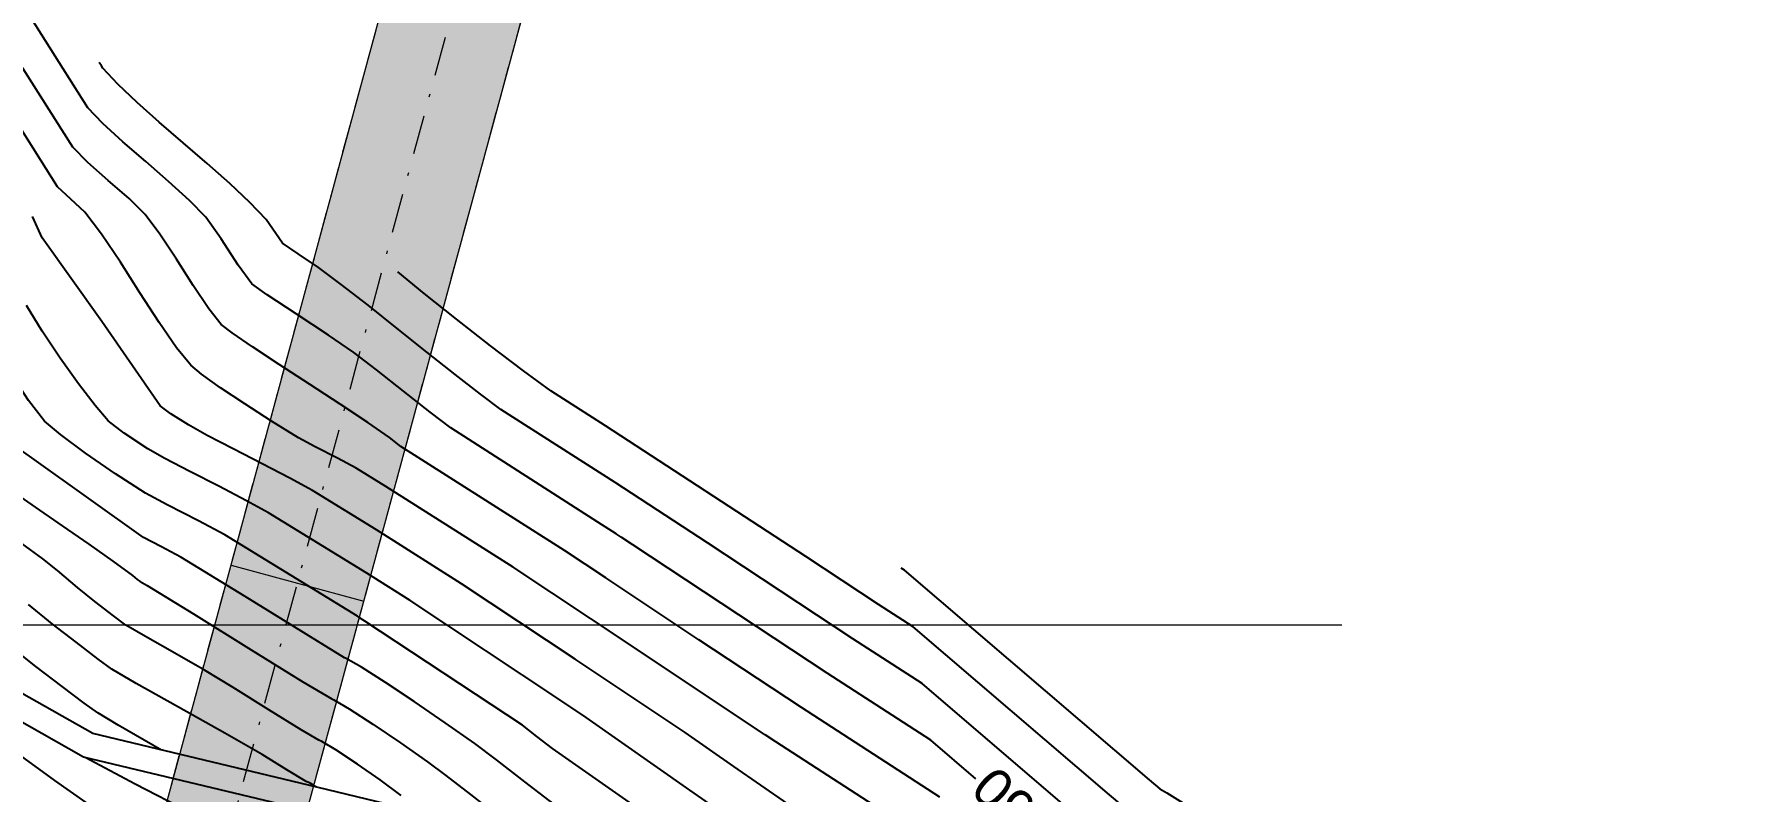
# Model space of a CAD drawing. Extents: x 61466 to 63015, y 108404 to 110397.
# Drawn here: x 62885.9 to 62940.1, y 109249.8 to 109274 of the extents above; entities that cross this region are included whole.
import ezdxf
from ezdxf.enums import TextEntityAlignment as Align

# ---------------------------------------------------------------- set-up
doc = ezdxf.new("R2010")
doc.units = 0
doc.header["$LTSCALE"] = 1.000015
doc.header["$MEASUREMENT"] = 0
for name, pattern in [('NASCOSTA', [9.525, 6.35, -3.175]), ('TRATTEGGIATA', [0.75, 0.5, -0.25]), ('TRATTOPUNTO2', [0.5, 0.25, -0.125, 0, -0.125])]:
    doc.linetypes.add(name, pattern=pattern)
doc.layers.add('Colori bordi', color=5, linetype='Continuous', plot=False)
doc.layers.add('no_plot', color=5, linetype='Continuous', plot=False)
for name, color, linetype in [('coordinate', 2, 'Continuous'), ('curve livello 5m', 7, 'Continuous'), ('LIN010TR', 2, 'NASCOSTA'), ('LIN025CO', 7, 'Continuous'), ('Strade', 7, 'Continuous'), ('TRATTCOLO-30', 253, 'Continuous'), ('TRATTCOLO-32', 255, 'Continuous')]:
    doc.layers.add(name, color=color, linetype=linetype)
doc.styles.add('ARIAL', font='arial.ttf')

# ---------------------------------------------------------------- blocks, each defined once
blk = doc.blocks.new('CONTORNO')
at = {"layer": 'Colori bordi', "lineweight": 0, "ltscale": 2}
blk.add_line((-1.864, 76.64), (2.382, 75.488), dxfattribs=at)
at = {"layer": 'Colori bordi', "lineweight": 0, "ltscale": 2, "flags": 128}
blk.add_lwpolyline([(25.446, -93.474), (-6.877, 42.135), (-4.985, 41.623), (-4.907, 41.912), (-5.109, 41.967), (-4.481, 44.283), (-5.968, 44.686), (9.426, 101.471, 0.76503), (-27.561, 123.114)], format="xyb", dxfattribs=at)
blk.add_lwpolyline([(-28.746, 115.78, -0.121281), (-20.708, 100.164), (-8.908, 50.657), (5.179, 102.622, 0.76503), (-24.477, 119.975)], format="xyb", close=True, dxfattribs=at)

msp = doc.modelspace()

# ---------------------------------------------------------------- hatches: boundary and pattern name
at = {"layer": 'TRATTCOLO-30', "linetype": 'Continuous', "lineweight": 0}
h = msp.add_hatch(color=256, dxfattribs=at)
h.dxf.hatch_style = 1
h.paths.add_polyline_path([(62894.276, 109256.403), (62892.152, 109256.979), (62885.109, 109230.996), (62886.175, 109226.522)])
h.paths.add_polyline_path([(62896.399, 109255.827), (62894.276, 109256.403), (62886.175, 109226.522), (62887.14, 109222.475), (62889.032, 109221.962), (62889.11, 109222.251), (62888.907, 109222.306), (62889.535, 109224.623), (62888.049, 109225.026)])
h.paths.add_polyline_path([(62903.443, 109281.81, 0.573227), (62876.6, 109309.148), (62876.737, 109306.909, -0.580111), (62901.319, 109282.386), (62894.276, 109256.403), (62896.399, 109255.827)])
h.paths.add_polyline_path([(62901.319, 109282.386, 0.580111), (62876.737, 109306.909), (62876.874, 109304.66, -0.588798), (62899.196, 109282.961), (62892.152, 109256.979), (62894.276, 109256.403)], flags=17)
h.paths.add_polyline_path([(62876.874, 109304.66), (62876.737, 109306.909, 0.128077), (62867.998, 109301.884), (62861.579, 109295.575, -0.017364), (62863.158, 109293.853), (62865.271, 109296.119), (62869.54, 109300.314, -0.121501)])
h.paths.add_polyline_path([(62876.737, 109306.909), (62876.6, 109309.148, 0.133332), (62866.456, 109303.453), (62862.186, 109299.257), (62860.064, 109297.023, -0.015566), (62861.579, 109295.575), (62867.998, 109301.884, -0.128077)])
h.paths.add_polyline_path([(62861.518, 109295.516), (62861.579, 109295.575, 0.015566), (62860.064, 109297.023), (62857.942, 109294.789, 0.166431), (62853.337, 109281.166), (62855.538, 109281.519, -0.197704)])
h.paths.add_polyline_path([(62861.043, 109291.584), (62863.158, 109293.853, 0.017363), (62861.579, 109295.575, 0.198805), (62855.538, 109281.519), (62857.747, 109281.872, -0.147156)])
h.paths.add_polyline_path([(62857.75, 109280.555, -0.018506), (62857.747, 109281.872), (62855.538, 109281.519, 0.01312), (62855.552, 109280.469), (62855.836, 109273.211, -0.032081), (62858.04, 109273.156)])
h.paths.add_polyline_path([(62855.552, 109280.469, -0.01312), (62855.538, 109281.519), (62853.337, 109281.166, 0.008818), (62853.354, 109280.383), (62853.643, 109272.984, -0.032081), (62855.836, 109273.211)])

# ---------------------------------------------------------------- linework, layer by layer
at = {"layer": 'coordinate', "linetype": 'Continuous', "lineweight": 0}
msp.add_line((62848.848, 109255.071), (62927.666, 109255.071), dxfattribs=at)
at = {"layer": 'curve livello 5m', "color": 2, "flags": 128}
for points in [[(62915.965, 109250.155), (62914.53, 109251.385), (62911.213, 109253.533), (62904.996, 109257.632), (62904.625, 109257.878), (62904.462, 109257.988), (62903.88, 109258.356), (62899.183, 109261.367), (62898.518, 109261.87), (62897.672, 109262.541), (62896.807, 109263.227), (62896.085, 109263.778), (62895.27, 109264.334), (62894.237, 109265.01), (62893.311, 109265.619), (62892.82, 109265.973), (62892.379, 109266.568), (62891.841, 109267.41), (62891.345, 109268.107), (62890.824, 109268.642), (62890.159, 109269.246), (62889.426, 109269.881), (62888.699, 109270.51), (62888.057, 109271.097), (62887.574, 109271.604), (62886.659, 109273.051), (62885.218, 109275.335)], [(62910.271, 109245.662), (62905.412, 109249.035), (62902.431, 109251.123), (62901.93, 109251.51), (62901.47, 109251.863), (62896.436, 109255.187), (62896.232, 109255.322), (62896.195, 109255.346), (62891.954, 109257.948), (62891.109, 109258.398), (62890.116, 109258.908), (62889.422, 109259.285), (62888.464, 109259.902), (62887.506, 109260.564), (62886.699, 109261.162), (62886.194, 109261.588), (62885.678, 109262.243), (62885.11, 109263.116), (62884.799, 109263.755), (62884.278, 109264.892), (62883.837, 109265.86)], [(62889.93, 109251.073), (62889.656, 109251.227), (62888.541, 109251.869), (62887.895, 109252.26), (62887.458, 109252.573), (62886.754, 109253.102), (62885.917, 109253.745), (62885.077, 109254.402)]]:
    msp.add_lwpolyline(points, dxfattribs=at)
at = {"layer": 'LIN010TR', "linetype": 'TRATTOPUNTO2', "lineweight": 0, "ltscale": 5}
msp.add_line((62885.074, 109222.46), (62901.32, 109282.386), dxfattribs=at)
at = {"layer": 'LIN025CO', "linetype": 'TRATTEGGIATA', "lineweight": 0, "ltscale": 2}
for p, q in [((62883.174, 109223.86), (62899.196, 109282.961)), ((62887.421, 109222.709), (62903.443, 109281.81))]:
    msp.add_line(p, q, dxfattribs=at)
at = {"layer": 'no_plot', "flags": 128}
for points in [[(62915.098, 109247.757), (62909.57, 109251.338), (62909.23, 109251.562), (62903.643, 109255.276), (62901.17, 109256.921), (62897.107, 109259.496), (62896.157, 109260.079), (62895.553, 109260.401), (62894.843, 109260.767), (62894.316, 109261.051), (62893.452, 109261.582), (62892.592, 109262.135), (62891.819, 109262.655), (62891.215, 109263.086), (62890.864, 109263.372), (62890.407, 109263.927), (62889.853, 109264.736), (62889.243, 109265.688), (62888.617, 109266.669), (62888.016, 109267.567), (62887.48, 109268.268), (62887.037, 109268.677), (62886.609, 109269.075), (62883.955, 109273.275)], [(62914.814, 109249.571), (62910.392, 109252.435), (62907.113, 109254.597), (62904.134, 109256.577), (62902.816, 109257.454), (62898.135, 109260.421), (62897.584, 109260.774), (62897.22, 109261.057), (62896.528, 109261.538), (62895.643, 109262.127), (62894.667, 109262.766), (62893.698, 109263.398), (62892.838, 109263.965), (62892.186, 109264.409), (62891.842, 109264.672), (62891.439, 109265.175), (62890.944, 109265.918), (62890.408, 109266.76), (62889.881, 109267.564), (62889.413, 109268.187), (62888.895, 109268.699), (62888.231, 109269.279), (62887.577, 109269.851), (62887.092, 109270.34), (62885.307, 109273.163)], [(62918.963, 109249.157), (62914.246, 109253.199), (62912.035, 109254.631), (62907.391, 109257.693), (62904.432, 109259.62), (62900.782, 109261.96), (62900.126, 109262.445), (62899.317, 109263.074), (62898.41, 109263.793), (62897.463, 109264.548), (62896.533, 109265.287), (62895.676, 109265.955), (62894.95, 109266.499), (62894.298, 109266.934), (62893.798, 109267.273), (62893.278, 109268.026), (62892.76, 109268.571), (62892.114, 109269.177), (62891.386, 109269.821), (62890.62, 109270.482), (62889.859, 109271.139), (62889.149, 109271.77), (62888.533, 109272.354), (62888.056, 109272.869), (62888.011, 109272.939), (62887.941, 109273.05)], [(62909.951, 109249.348), (62908.23, 109250.543), (62906.677, 109251.631), (62903.152, 109253.974), (62899.524, 109256.388), (62896.803, 109258.113), (62894.756, 109259.369), (62894.039, 109259.758), (62893.149, 109260.22), (62892.221, 109260.697), (62891.39, 109261.13), (62890.792, 109261.462), (62890.792, 109261.462), (62890.234, 109261.817), (62889.885, 109262.071), (62889.885, 109262.071), (62888.022, 109264.767), (62886.118, 109267.449), (62885.806, 109268.122)], [(62925.619, 109245.965), (62925.55, 109246.013), (62924.4, 109246.788), (62923.287, 109247.518), (62922.294, 109248.145), (62922.294, 109248.145), (62921.487, 109248.591), (62920.234, 109249.639), (62913.962, 109255.013), (62912.856, 109255.729), (62910.533, 109257.261), (62904.125, 109261.435), (62902.381, 109262.553), (62901.499, 109263.196), (62900.452, 109263.989), (62899.357, 109264.842), (62898.33, 109265.662), (62897.491, 109266.359)], [(62910.49, 109247.242), (62906.821, 109249.789), (62903.512, 109252.108), (62902.661, 109252.673), (62897.878, 109255.855), (62896.499, 109256.729), (62893.355, 109258.658), (62892.647, 109259.042), (62891.759, 109259.502), (62890.84, 109259.975), (62890.035, 109260.395), (62889.492, 109260.698), (62889.492, 109260.698), (62888.742, 109261.199), (62888.228, 109261.6), (62888.228, 109261.6), (62887.808, 109262.08), (62887.275, 109262.777), (62886.689, 109263.601), (62886.115, 109264.466), (62885.614, 109265.283)], [(62905.8, 109247.033), (62904.003, 109248.281), (62902.323, 109249.458), (62901.544, 109250.054), (62900.64, 109250.76), (62899.953, 109251.282), (62899.953, 109251.282), (62899.002, 109251.947), (62898.014, 109252.619), (62897.088, 109253.23), (62896.323, 109253.716), (62895.818, 109254.012), (62895.818, 109254.012), (62895.786, 109254.024), (62892.609, 109255.976), (62890.553, 109257.237), (62889.912, 109257.574), (62889.352, 109257.871), (62889.352, 109257.871), (62885.859, 109260.364), (62884.563, 109261.28)], [(62885.081, 109259.397), (62885.888, 109258.838), (62886.752, 109258.244), (62887.606, 109257.655), (62888.38, 109257.111), (62889.008, 109256.649), (62889.156, 109256.527), (62889.245, 109256.459), (62889.469, 109256.331), (62890.951, 109255.427), (62892.795, 109254.28), (62894.452, 109253.252), (62895.375, 109252.704), (62895.439, 109252.678), (62895.929, 109252.388), (62896.685, 109251.899), (62897.567, 109251.306), (62898.435, 109250.7), (62899.021, 109250.263), (62899.809, 109249.652), (62900.683, 109248.969), (62901.524, 109248.315), (62901.577, 109248.275)], [(62897.588, 109249.615), (62896.917, 109250.119), (62896.917, 109250.119), (62896.194, 109250.621), (62895.506, 109251.075), (62895.06, 109251.345), (62895.06, 109251.345), (62894.964, 109251.384), (62894.392, 109251.723), (62893.366, 109252.359), (62892.225, 109253.07), (62891.308, 109253.629), (62891.308, 109253.629), (62890.434, 109254.128), (62889.416, 109254.699), (62888.795, 109255.059), (62888.795, 109255.059), (62888.391, 109255.358), (62887.796, 109255.819), (62887.796, 109255.819), (62887.246, 109256.271), (62886.608, 109256.806), (62886.138, 109257.189), (62886.138, 109257.189), (62885.462, 109257.677)], [(62913.563, 109256.901), (62913.675, 109256.829), (62913.677, 109256.827), (62913.678, 109256.826), (62921.506, 109250.12), (62921.852, 109249.831), (62922.075, 109249.707), (62922.668, 109249.327), (62923.374, 109248.854), (62924.071, 109248.369), (62924.641, 109247.955)], [(62894.862, 109249.893), (62894.681, 109250.012), (62894.552, 109250.063), (62893.938, 109250.439), (62893.146, 109250.927), (62893.146, 109250.927), (62891.96, 109251.608), (62890.474, 109252.442), (62889.124, 109253.202), (62888.345, 109253.66), (62888.345, 109253.66), (62887.906, 109253.978), (62887.199, 109254.515), (62886.437, 109255.11), (62886.437, 109255.11), (62885.683, 109255.727)], [(62883.132, 109252.551), (62886.506, 109250.101), (62887.507, 109249.393), (62888.301, 109248.978), (62889.282, 109248.498), (62890.424, 109247.947), (62891.14, 109247.592), (62891.905, 109247.116), (62892.598, 109246.69), (62892.678, 109246.658), (62893.217, 109246.382), (62893.942, 109245.987), (62894.764, 109245.524), (62895.595, 109245.041), (62896.347, 109244.588), (62896.879, 109244.231), (62897.579, 109243.708), (62898.448, 109243.036), (62899.333, 109242.334), (62900.086, 109241.719), (62900.59, 109241.271), (62901.496, 109240.638)], [(62901.496, 109242.308), (62900.774, 109242.779), (62900.096, 109243.293), (62899.288, 109243.935), (62898.478, 109244.578), (62897.795, 109245.096), (62897.795, 109245.096), (62897.291, 109245.441), (62896.656, 109245.857), (62896.083, 109246.218), (62896.083, 109246.218), (62895.364, 109246.645), (62894.599, 109247.085), (62893.91, 109247.466), (62893.423, 109247.719), (62893.423, 109247.719), (62893.313, 109247.763), (62892.469, 109248.285), (62891.733, 109248.646), (62890.825, 109249.087), (62890.825, 109249.087), (62889.093, 109249.982), (62887.495, 109250.832)]]:
    msp.add_lwpolyline(points, dxfattribs=at)
at = {"layer": 'Strade', "linetype": 'Continuous', "flags": 128}
for points in [[(62950.566, 109216.309), (62948.515, 109217.332), (62947.069, 109220.265), (62946.484, 109221.77), (62942.936, 109225.222), (62939.54, 109228.204), (62932.799, 109233.565), (62928.045, 109237.016), (62919.862, 109241.716), (62911.454, 109245.299), (62902.394, 109248.078), (62894.629, 109249.949), (62887.736, 109251.597), (62883.413, 109254.039)], [(62950.566, 109215.483), (62950.31, 109215.543), (62947.916, 109216.736), (62946.336, 109219.942), (62945.801, 109221.318), (62942.393, 109224.634), (62939.027, 109227.59), (62932.315, 109232.928), (62927.609, 109236.343), (62919.505, 109240.998), (62911.179, 109244.546), (62902.183, 109247.306), (62894.442, 109249.171), (62887.44, 109250.845), (62883.031, 109253.336)]]:
    msp.add_lwpolyline(points, dxfattribs=at)

# ---------------------------------------------------------------- block references
at = {"layer": 'TRATTCOLO-32', "linetype": 'Continuous', "lineweight": 0}
msp.add_blockref('CONTORNO', (62894.017, 109180.339), dxfattribs=at)

# ---------------------------------------------------------------- texts
at = {"layer": 'coordinate', "color": 1, "style": 'ARIAL'}
msp.add_text('360', height=1.25, rotation=136.7099, dxfattribs=at).set_placement((62916.597, 109250.642), align=Align.RIGHT)

doc.saveas('drawing.dxf')
